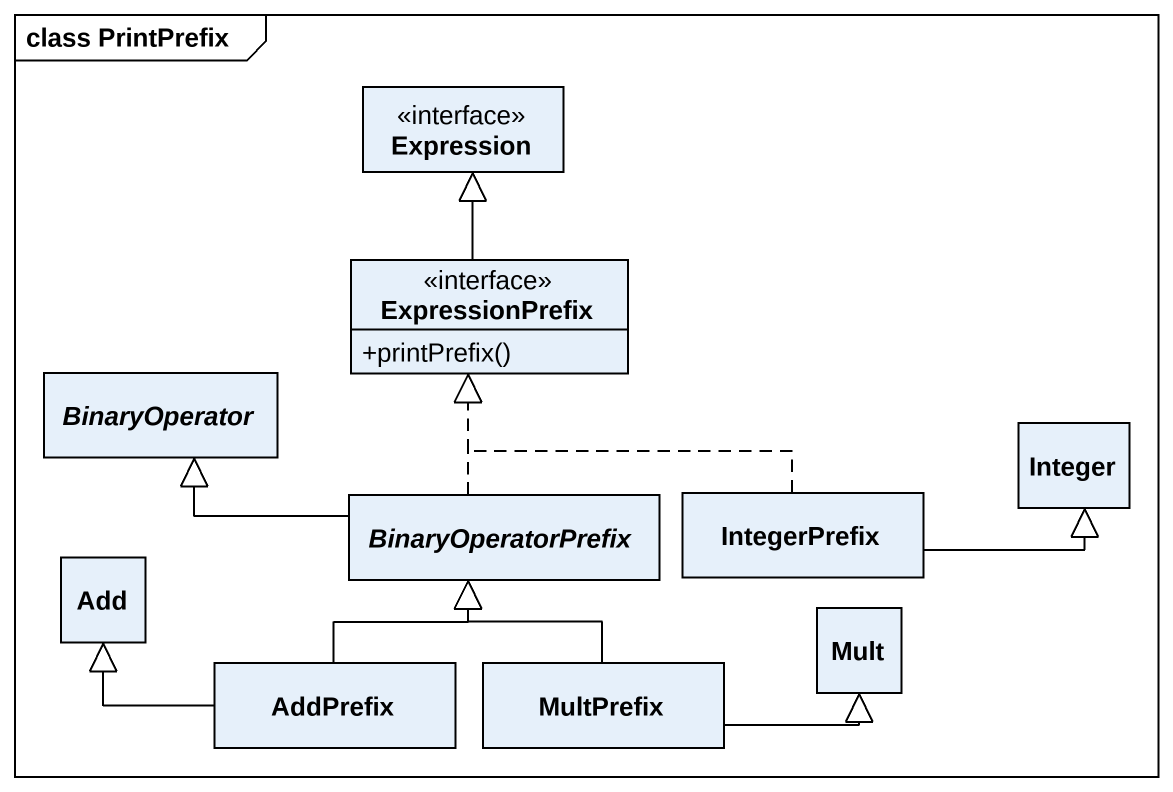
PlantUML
@startuml
mainframe class PrintPrefix
hide circle
hide empty members
skinparam classAttributeIconSize 0
interface Expression
interface ExpressionPrefix {
  +printPrefix()
}
abstract class BinaryOperator
class Integer
abstract class BinaryOperatorPrefix
class IntegerPrefix
class Add
class Mult
class AddPrefix
class MultPrefix
ExpressionPrefix -up-|> Expression
BinaryOperatorPrefix .up.|> ExpressionPrefix
BinaryOperatorPrefix -left-|> BinaryOperator
IntegerPrefix .up.|> ExpressionPrefix
IntegerPrefix -right-|> Integer
AddPrefix -up-|> BinaryOperatorPrefix
AddPrefix -left-|> Add
MultPrefix -up-|> BinaryOperatorPrefix
MultPrefix -right-|> Mult
@enduml
